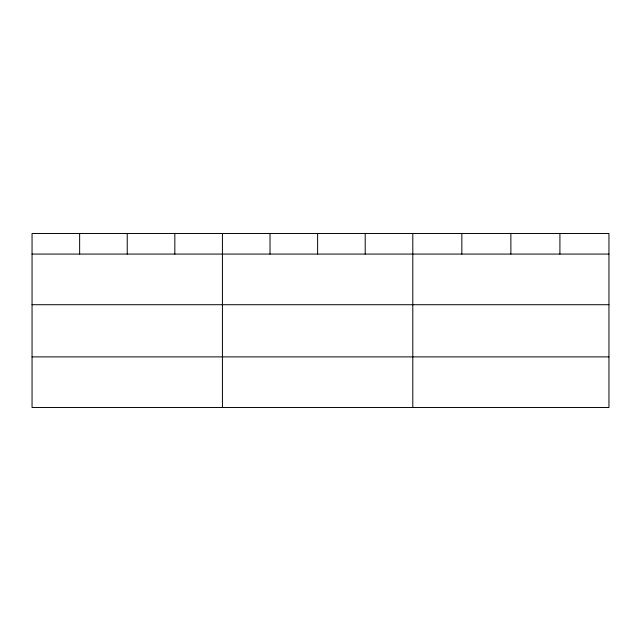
<?xml version="1.0" encoding="UTF-8"?>
<svg xmlns="http://www.w3.org/2000/svg" width="641" height="641" viewBox="0 0 641 641"><rect width="100%" height="100%" fill="white"/><g stroke="black" fill="none" stroke-linecap="round" stroke-linejoin="round"><path stroke-width="0.96" d="M608.95 304.715L608.95 233.476L32.05 233.476L32.05 407.524L608.95 407.524L608.95 304.715L32.05 304.715M32.05 254.076L608.95 254.076M32.05 356.885L608.95 356.885M559.913 233.476L559.913 254.076M510.877 233.476L510.877 254.076M461.841 233.476L461.841 254.076M412.804 233.476L412.804 407.524M365.21 233.476L365.21 254.076M317.615 233.476L317.615 254.076M270.021 233.476L270.021 254.076M222.427 233.476L222.427 407.524M174.833 233.476L174.833 254.076M127.239 233.476L127.239 254.076M79.644 233.476L79.644 254.076"/></g></svg>
